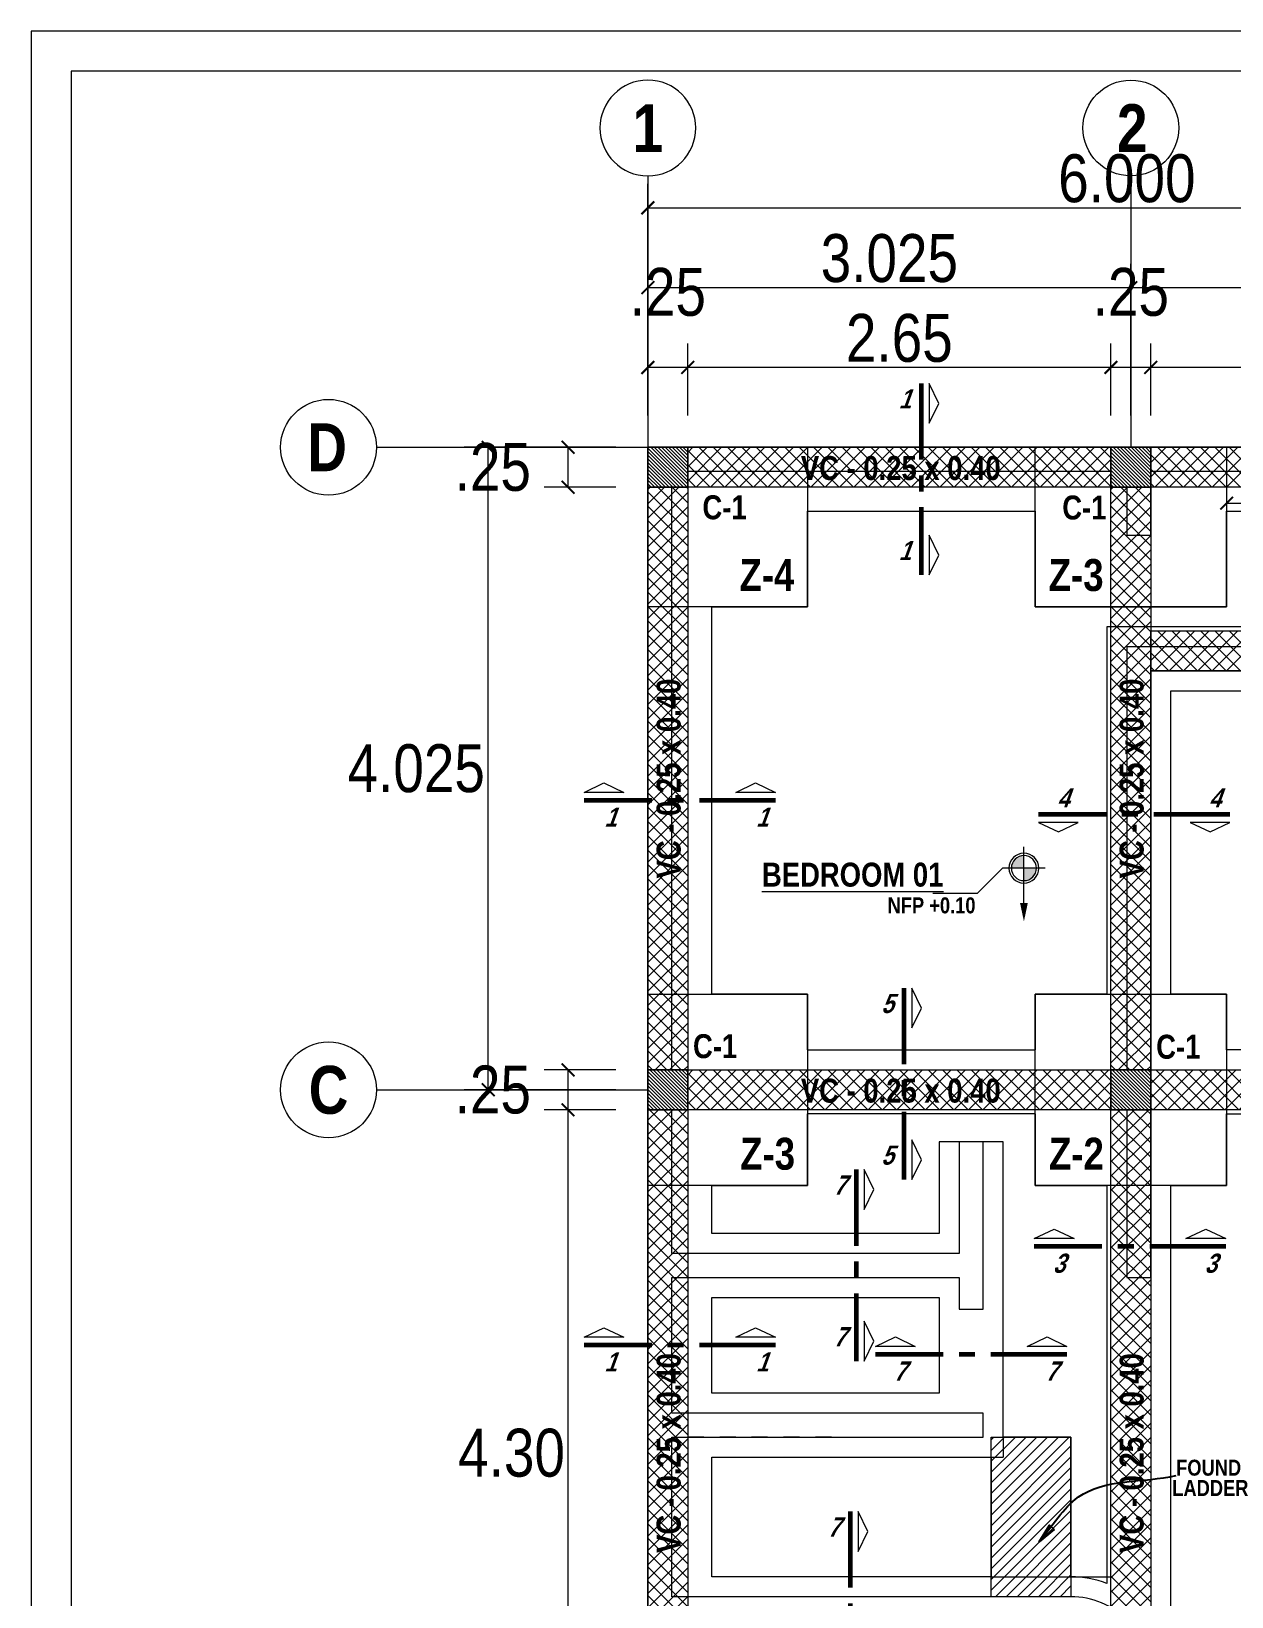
# Model space of a CAD drawing. Header units: millimetres. Extents: x 68 to 194, y 47 to 103.
# Drawn here: x 152.7 to 160.22, y 92.85 to 102.66 of the extents above; entities that cross this region are included whole.
import ezdxf
from ezdxf.enums import TextEntityAlignment as Align

# ---------------------------------------------------------------- set-up
doc = ezdxf.new("R2010")
doc.units = ezdxf.units.MM
doc.linetypes.add('CENTER2', pattern=[28.575, 19.05, -3.175, 3.175, -3.175])
doc.linetypes.add('DASHED2', pattern=[0.375, 0.25, -0.125])
doc.layers.add('_u', color=7, linetype='Continuous')
doc.layers.add('G_Acotación', color=171, linetype='Continuous')
for name, color, linetype, lineweight in [('A_Texto', 43, 'Continuous', 9), ('E_Cimentación', 150, 'Continuous', 50), ('E_Columna', 3, 'Continuous', 25), ('E_Sobrecimiento', 230, 'Continuous', 25), ('E_Viga Secundaria', 133, 'Continuous', 20), ('E_Zapata', 30, 'Continuous', 25), ('G_Achurados', 54, 'Continuous', 5), ('G_Cortes', 3, 'Continuous', 60), ('G_Ejes', 253, 'Continuous', 20), ('G_Escalera', 40, 'Continuous', 18), ('G_Proyección', 8, 'DASHED2', 15), ('G_Sombreados', 8, 'Continuous', 9), ('G_Texto', 122, 'Continuous', 20)]:
    doc.layers.add(name, color=color, linetype=linetype, lineweight=lineweight)
doc.styles.add('Acotacion', font='ARIALN.TTF')
doc.styles.add('AMBIENTES', font='ARIALNB.TTF', dxfattribs={"height": 0.15})
doc.styles.add('Arial Marron', font='ARIALN.TTF')
doc.styles.add('Cotas', font='ARIALNB.TTF', dxfattribs={"height": 0.1})
doc.styles.add('Eje', font='ARIALNB.TTF', dxfattribs={"height": 0.3})
doc.styles.add('Notas', font='ARIALNB.TTF', dxfattribs={"height": 0.15})
doc.styles.add('TITULOS', font='ARIALNB.TTF', dxfattribs={"height": 0.3})
doc.dimstyles.new('120', dxfattribs={"dimtxt": 1, "dimasz": 0.06, "dimexe": 0.06, "dimexo": 0.1, "dimgap": 0.08, "dimtad": 3, "dimtih": 1, "dimtoh": 1, "dimlfac": 0.4, "dimzin": 1, "dimdsep": 46, "dimtxsty": 'Cotas', "dimblk": 'ARCHTICK', "dimcen": 2.5, "dimdle": 0.06, "dimclrt": 21, "dimazin": 0, "dimtp": 0.2, "dimtm": 0.2, "dimtfac": 1, "dimtix": 1, "dimtmove": 1, "dimatfit": 0, "dimfxl": 0, "dimtolj": 1, "dimtzin": 1, "dimarcsym": 0})
doc.dimstyles.new('Lenin_50', dxfattribs={"dimtxt": 0.3, "dimasz": 0.08, "dimexe": 0.15, "dimexo": 0.2, "dimgap": 0.03, "dimtad": 2, "dimtih": 1, "dimtoh": 1, "dimlfac": -1, "dimzin": 4, "dimdsep": 46, "dimtxsty": 'Acotacion', "dimblk": 'ARCHTICK', "dimcen": 0.08, "dimclrd": 256, "dimclre": 256, "dimclrt": 4, "dimazin": 1, "dimtm": 1e-09, "dimtfac": 1, "dimtmove": 2, "dimatfit": 2, "dimfxl": 0, "dimtolj": 1, "dimlwd": 13, "dimlwe": 18, "dimarcsym": 0})
pattern_1 = [(135, (271.709765, 7.6898), (0.0112253202, 0.0112253202), [])]
pattern_2 = [(45, (-31.58628, 33.30307), (-0.04490128, 0.04490128), []), (135, (-31.58628, 33.30307), (-0.04490128, -0.04490128), [])]

# ---------------------------------------------------------------- blocks, each defined once
blk = doc.blocks.new('TITULP')
h = blk.add_hatch(color=1)
h.paths.add_polyline_path([(0, -0.0554), (0, -0.134), (0.0785, -0.134, 0.414214)])
h.paths.add_polyline_path([(0, -0.134), (-0.0785, -0.134, 0.414214), (0, -0.2125)])
for p, q in [((0, -0.3527), (0, 0)), ((-0.134, -0.134), (0.134, -0.134)), ((0.2939, -0.2939), (0.5699, -0.2939))]:
    blk.add_line(p, q)
at = {"lineweight": 18}
blk.add_line((0.134, -0.134), (0.2939, -0.2939), dxfattribs=at)
for radius in [0.0937, 0.0785]:
    blk.add_circle((0, -0.134), radius)
blk.add_solid([(0.0242, -0.3527), (0, -0.4678), (-0.0242, -0.3527)])
at = {"style": 'Arial Marron', "width": 1.35}
blk.add_attdef('%%USALA', text='', height=0.14, dxfattribs=at).set_placement((0.3052, -0.1124), align=Align.TOP_LEFT)
at = {"style": 'Arial Marron', "width": 1.1}
blk.add_attdef('NPT%%P0.00', text='', height=0.1, dxfattribs=at).set_placement((0.6033, -0.3972), align=Align.MIDDLE_CENTER)
at = {"style": 'Arial Marron'}
blk.add_attdef('PISO', text='', height=0.08, dxfattribs=at).set_placement((0.6033, -0.5391), align=Align.MIDDLE_CENTER)
blk = doc.blocks.new('Eri')
blk.add_line((-1.7, 0), (0, 0))
blk.add_circle((-2, 0), 0.3)
at = {"color": 1, "style": 'Eje', "flags": 4}
blk.add_attdef('H', text='', height=0.3, dxfattribs=at).set_placement((-2, 0), align=Align.MIDDLE_CENTER)
blk = doc.blocks.new('_ArchTick')
at = {"color": 0, "linetype": 'ByBlock', "const_width": 0.15}
blk.add_lwpolyline([(-0.5, -0.5), (0.5, 0.5)], dxfattribs=at)
blk = doc.blocks.new('*D309')
at = {"layer": 'Defpoints', "color": 0}
for p in [(162.5637, 101.5531), (156.5637, 100.0531), (162.5637, 100.0531)]:
    blk.add_point(p, dxfattribs=at)
at = {"layer": 'G_Acotación', "lineweight": 18}
for p, q in [((156.5637, 100.2531), (156.5637, 101.7031)), ((162.5637, 100.2531), (162.5637, 101.7031))]:
    blk.add_line(p, q, dxfattribs=at)
at = {"layer": 'G_Acotación', "lineweight": 13}
blk.add_line((156.5637, 101.5531), (162.5637, 101.5531), dxfattribs=at)
at = {"layer": 'G_Acotación', "lineweight": 13, "xscale": 0.08, "yscale": 0.08, "zscale": 0.08, "rotation": 180}
blk.add_blockref('_ArchTick', (156.5637, 101.5531), dxfattribs=at)
at = {"layer": 'G_Acotación', "lineweight": 13, "xscale": 0.08, "yscale": 0.08, "zscale": 0.08}
blk.add_blockref('_ArchTick', (162.5637, 101.5531), dxfattribs=at)
at = {"layer": 'G_Acotación', "color": 4, "lineweight": 5, "insert": (159.5637, 101.7362), "char_height": 0.3, "attachment_point": 5, "style": 'Acotacion'}
blk.add_mtext('\\A1;6.000', dxfattribs=at)
blk = doc.blocks.new('*D310')
at = {"layer": 'Defpoints', "color": 0}
for p in [(162.5637, 101.0531), (159.5887, 100.0531), (162.5637, 100.0531)]:
    blk.add_point(p, dxfattribs=at)
at = {"layer": 'G_Acotación', "lineweight": 18}
for p, q in [((159.5887, 100.2531), (159.5887, 101.2031)), ((162.5637, 100.2531), (162.5637, 101.2031))]:
    blk.add_line(p, q, dxfattribs=at)
at = {"layer": 'G_Acotación', "lineweight": 13}
blk.add_line((159.5887, 101.0531), (162.5637, 101.0531), dxfattribs=at)
at = {"layer": 'G_Acotación', "lineweight": 13, "xscale": 0.08, "yscale": 0.08, "zscale": 0.08, "rotation": 180}
blk.add_blockref('_ArchTick', (159.5887, 101.0531), dxfattribs=at)
at = {"layer": 'G_Acotación', "lineweight": 13, "xscale": 0.08, "yscale": 0.08, "zscale": 0.08}
blk.add_blockref('_ArchTick', (162.5637, 101.0531), dxfattribs=at)
at = {"layer": 'G_Acotación', "color": 4, "lineweight": 5, "insert": (161.0762, 101.2362), "char_height": 0.3, "attachment_point": 5, "style": 'Acotacion'}
blk.add_mtext('\\A1;2.975', dxfattribs=at)
blk = doc.blocks.new('*D311')
at = {"layer": 'Defpoints', "color": 0}
for p in [(159.5887, 101.0531), (156.5637, 100.0531), (159.5887, 100.0531)]:
    blk.add_point(p, dxfattribs=at)
at = {"layer": 'G_Acotación', "lineweight": 18}
for p, q in [((156.5637, 100.2531), (156.5637, 101.2031)), ((159.5887, 100.2531), (159.5887, 101.2031))]:
    blk.add_line(p, q, dxfattribs=at)
at = {"layer": 'G_Acotación', "lineweight": 13}
blk.add_line((156.5637, 101.0531), (159.5887, 101.0531), dxfattribs=at)
at = {"layer": 'G_Acotación', "lineweight": 13, "xscale": 0.08, "yscale": 0.08, "zscale": 0.08, "rotation": 180}
blk.add_blockref('_ArchTick', (156.5637, 101.0531), dxfattribs=at)
at = {"layer": 'G_Acotación', "lineweight": 13, "xscale": 0.08, "yscale": 0.08, "zscale": 0.08}
blk.add_blockref('_ArchTick', (159.5887, 101.0531), dxfattribs=at)
at = {"layer": 'G_Acotación', "color": 4, "lineweight": 5, "insert": (158.0762, 101.2362), "char_height": 0.3, "attachment_point": 5, "style": 'Acotacion'}
blk.add_mtext('\\A1;3.025', dxfattribs=at)
blk = doc.blocks.new('*D315')
at = {"layer": 'Defpoints', "color": 0}
for p in [(155.5637, 100.0531), (156.5637, 100.0531), (156.5637, 96.0281)]:
    blk.add_point(p, dxfattribs=at)
at = {"layer": 'G_Acotación', "lineweight": 18}
for p, q in [((156.3637, 100.0531), (155.4137, 100.0531)), ((156.3637, 96.0281), (155.4137, 96.0281))]:
    blk.add_line(p, q, dxfattribs=at)
at = {"layer": 'G_Acotación', "lineweight": 13}
blk.add_line((155.5637, 96.0281), (155.5637, 100.0531), dxfattribs=at)
at = {"layer": 'G_Acotación', "lineweight": 13, "xscale": 0.08, "yscale": 0.08, "zscale": 0.08}
for p, rotation in [((155.5637, 100.0531), 90), ((155.5637, 96.0281), 270)]:
    blk.add_blockref('_ArchTick', p, dxfattribs=dict(at, rotation=rotation))
at = {"layer": 'G_Acotación', "color": 4, "lineweight": 5, "insert": (155.1128, 98.0406), "char_height": 0.3, "attachment_point": 5, "style": 'Acotacion'}
blk.add_mtext('\\A1;4.025', dxfattribs=at)
blk = doc.blocks.new('*D437')
at = {"layer": 'Defpoints', "color": 0}
for p in [(159.7137, 100.5531), (159.7137, 100.0531), (162.4137, 100.0531)]:
    blk.add_point(p, dxfattribs=at)
at = {"layer": 'G_Acotación', "lineweight": 18}
for p, q in [((159.7137, 100.2531), (159.7137, 100.7031)), ((162.4137, 100.2531), (162.4137, 100.7031))]:
    blk.add_line(p, q, dxfattribs=at)
at = {"layer": 'G_Acotación', "lineweight": 13}
blk.add_line((162.4137, 100.5531), (159.7137, 100.5531), dxfattribs=at)
at = {"layer": 'G_Acotación', "lineweight": 13, "xscale": 0.08, "yscale": 0.08, "zscale": 0.08, "rotation": 180}
blk.add_blockref('_ArchTick', (159.7137, 100.5531), dxfattribs=at)
at = {"layer": 'G_Acotación', "lineweight": 13, "xscale": 0.08, "yscale": 0.08, "zscale": 0.08}
blk.add_blockref('_ArchTick', (162.4137, 100.5531), dxfattribs=at)
at = {"layer": 'G_Acotación', "color": 4, "lineweight": 5, "insert": (161.0637, 100.7362), "char_height": 0.3, "attachment_point": 5, "style": 'Acotacion'}
blk.add_mtext('\\A1;2.70', dxfattribs=at)
blk = doc.blocks.new('*D438')
at = {"layer": 'Defpoints', "color": 0}
for p in [(159.4637, 100.5531), (159.4637, 100.0531), (159.7137, 100.0531)]:
    blk.add_point(p, dxfattribs=at)
at = {"layer": 'G_Acotación', "lineweight": 18}
for p, q in [((159.4637, 100.2531), (159.4637, 100.7031)), ((159.7137, 100.2531), (159.7137, 100.7031))]:
    blk.add_line(p, q, dxfattribs=at)
at = {"layer": 'G_Acotación', "lineweight": 13}
blk.add_line((159.7137, 100.5531), (159.4637, 100.5531), dxfattribs=at)
at = {"layer": 'G_Acotación', "lineweight": 13, "xscale": 0.08, "yscale": 0.08, "zscale": 0.08, "rotation": 180}
blk.add_blockref('_ArchTick', (159.4637, 100.5531), dxfattribs=at)
at = {"layer": 'G_Acotación', "lineweight": 13, "xscale": 0.08, "yscale": 0.08, "zscale": 0.08}
blk.add_blockref('_ArchTick', (159.7137, 100.5531), dxfattribs=at)
at = {"layer": 'G_Acotación', "color": 4, "lineweight": 5, "insert": (159.5887, 101.0244), "char_height": 0.3, "attachment_point": 5, "style": 'Acotacion'}
blk.add_mtext('\\A1;.25', dxfattribs=at)
blk = doc.blocks.new('*D321')
at = {"layer": 'Defpoints', "color": 0}
for p in [(156.8137, 100.5531), (156.8137, 100.0531), (159.4637, 100.0531)]:
    blk.add_point(p, dxfattribs=at)
at = {"layer": 'G_Acotación', "lineweight": 18}
for p, q in [((156.8137, 100.2531), (156.8137, 100.7031)), ((159.4637, 100.2531), (159.4637, 100.7031))]:
    blk.add_line(p, q, dxfattribs=at)
at = {"layer": 'G_Acotación', "lineweight": 13}
blk.add_line((159.4637, 100.5531), (156.8137, 100.5531), dxfattribs=at)
at = {"layer": 'G_Acotación', "lineweight": 13, "xscale": 0.08, "yscale": 0.08, "zscale": 0.08, "rotation": 180}
blk.add_blockref('_ArchTick', (156.8137, 100.5531), dxfattribs=at)
at = {"layer": 'G_Acotación', "lineweight": 13, "xscale": 0.08, "yscale": 0.08, "zscale": 0.08}
blk.add_blockref('_ArchTick', (159.4637, 100.5531), dxfattribs=at)
at = {"layer": 'G_Acotación', "color": 4, "lineweight": 5, "insert": (158.1387, 100.7362), "char_height": 0.3, "attachment_point": 5, "style": 'Acotacion'}
blk.add_mtext('\\A1;2.65', dxfattribs=at)
blk = doc.blocks.new('*D322')
at = {"layer": 'Defpoints', "color": 0}
for p in [(156.5637, 100.5531), (156.5637, 100.0531), (156.8137, 100.0531)]:
    blk.add_point(p, dxfattribs=at)
at = {"layer": 'G_Acotación', "lineweight": 18}
for p, q in [((156.5637, 100.2531), (156.5637, 100.7031)), ((156.8137, 100.2531), (156.8137, 100.7031))]:
    blk.add_line(p, q, dxfattribs=at)
at = {"layer": 'G_Acotación', "lineweight": 13}
blk.add_line((156.8137, 100.5531), (156.5637, 100.5531), dxfattribs=at)
at = {"layer": 'G_Acotación', "lineweight": 13, "xscale": 0.08, "yscale": 0.08, "zscale": 0.08, "rotation": 180}
blk.add_blockref('_ArchTick', (156.5637, 100.5531), dxfattribs=at)
at = {"layer": 'G_Acotación', "lineweight": 13, "xscale": 0.08, "yscale": 0.08, "zscale": 0.08}
blk.add_blockref('_ArchTick', (156.8137, 100.5531), dxfattribs=at)
at = {"layer": 'G_Acotación', "color": 4, "lineweight": 5, "insert": (156.6887, 101.0244), "char_height": 0.3, "attachment_point": 5, "style": 'Acotacion'}
blk.add_mtext('\\A1;.25', dxfattribs=at)
blk = doc.blocks.new('*D326')
at = {"layer": 'Defpoints', "color": 0}
for p in [(156.0637, 95.9031), (156.5637, 95.9031), (156.5637, 91.6031)]:
    blk.add_point(p, dxfattribs=at)
at = {"layer": 'G_Acotación', "lineweight": 18}
for p, q in [((156.3637, 95.9031), (155.9137, 95.9031)), ((156.3637, 91.6031), (155.9137, 91.6031))]:
    blk.add_line(p, q, dxfattribs=at)
at = {"layer": 'G_Acotación', "lineweight": 13}
blk.add_line((156.0637, 91.6031), (156.0637, 95.9031), dxfattribs=at)
at = {"layer": 'G_Acotación', "lineweight": 13, "xscale": 0.08, "yscale": 0.08, "zscale": 0.08}
for p, rotation in [((156.0637, 95.9031), 90), ((156.0637, 91.6031), 270)]:
    blk.add_blockref('_ArchTick', p, dxfattribs=dict(at, rotation=rotation))
at = {"layer": 'G_Acotación', "color": 4, "lineweight": 5, "insert": (155.7097, 93.7531), "char_height": 0.3, "attachment_point": 5, "style": 'Acotacion'}
blk.add_mtext('\\A1;4.30', dxfattribs=at)
blk = doc.blocks.new('*D327')
at = {"layer": 'Defpoints', "color": 0}
for p in [(156.0637, 96.1531), (156.5637, 96.1531), (156.5637, 95.9031)]:
    blk.add_point(p, dxfattribs=at)
at = {"layer": 'G_Acotación', "lineweight": 18}
for p, q in [((156.3637, 96.1531), (155.9137, 96.1531)), ((156.3637, 95.9031), (155.9137, 95.9031))]:
    blk.add_line(p, q, dxfattribs=at)
at = {"layer": 'G_Acotación', "lineweight": 13}
blk.add_line((156.0637, 95.9031), (156.0637, 96.1531), dxfattribs=at)
at = {"layer": 'G_Acotación', "lineweight": 13, "xscale": 0.08, "yscale": 0.08, "zscale": 0.08}
for p, rotation in [((156.0637, 96.1531), 90), ((156.0637, 95.9031), 270)]:
    blk.add_blockref('_ArchTick', p, dxfattribs=dict(at, rotation=rotation))
at = {"layer": 'G_Acotación', "color": 4, "lineweight": 5, "insert": (155.5924, 96.0281), "char_height": 0.3, "attachment_point": 5, "style": 'Acotacion'}
blk.add_mtext('\\A1;.25', dxfattribs=at)
blk = doc.blocks.new('Corte 2')
at = {"linetype": 'CENTER2', "lineweight": 60, "ltscale": 0.025}
blk.add_line((-0.4, 0), (0.8, 0), dxfattribs=at)
at = {"lineweight": 20}
for points in [[(-0.4, 0.05), (-0.15, 0.05), (-0.275, 0.11), (-0.4, 0.05)], [(0.55, 0.05), (0.8, 0.05), (0.675, 0.11), (0.55, 0.05)]]:
    blk.add_lwpolyline(points, dxfattribs=at)
at = {"ltscale": 1.1, "style": 'Notas', "oblique": 20, "flags": 4}
for p in [(-0.3035, -0.1041), (0.6465, -0.1041)]:
    blk.add_attdef('CO', text='', height=0.12, dxfattribs=at).set_placement(p, align=Align.MIDDLE_CENTER)
blk = doc.blocks.new('*D492')
at = {"layer": 'Defpoints', "color": 0}
for p in [(156.0637, 100.0531), (156.5637, 100.0531), (156.5637, 99.8031)]:
    blk.add_point(p, dxfattribs=at)
at = {"layer": 'G_Acotación', "lineweight": 18}
for p, q in [((156.3637, 100.0531), (155.9137, 100.0531)), ((156.3637, 99.8031), (155.9137, 99.8031))]:
    blk.add_line(p, q, dxfattribs=at)
at = {"layer": 'G_Acotación', "lineweight": 13}
blk.add_line((156.0637, 99.8031), (156.0637, 100.0531), dxfattribs=at)
at = {"layer": 'G_Acotación', "lineweight": 13, "xscale": 0.08, "yscale": 0.08, "zscale": 0.08}
for p, rotation in [((156.0637, 100.0531), 90), ((156.0637, 99.8031), 270)]:
    blk.add_blockref('_ArchTick', p, dxfattribs=dict(at, rotation=rotation))
at = {"layer": 'G_Acotación', "color": 4, "lineweight": 5, "insert": (155.5924, 99.9281), "char_height": 0.3, "attachment_point": 5, "style": 'Acotacion'}
blk.add_mtext('\\A1;.25', dxfattribs=at)
blk = doc.blocks.new('*D493')
at = {"layer": 'Defpoints', "color": 0}
for p in [(156.0637, 100.0531), (156.5637, 100.0531), (156.5637, 99.8031)]:
    blk.add_point(p, dxfattribs=at)
at = {"layer": 'G_Acotación', "lineweight": 18}
for p, q in [((156.3637, 100.0531), (155.9137, 100.0531)), ((156.3637, 99.8031), (155.9137, 99.8031))]:
    blk.add_line(p, q, dxfattribs=at)
at = {"layer": 'G_Acotación', "lineweight": 13}
blk.add_line((156.0637, 99.8031), (156.0637, 100.0531), dxfattribs=at)
at = {"layer": 'G_Acotación', "lineweight": 13, "xscale": 0.08, "yscale": 0.08, "zscale": 0.08}
for p, rotation in [((156.0637, 100.0531), 90), ((156.0637, 99.8031), 270)]:
    blk.add_blockref('_ArchTick', p, dxfattribs=dict(at, rotation=rotation))
at = {"layer": 'G_Acotación', "color": 4, "lineweight": 5, "insert": (155.5924, 99.9281), "char_height": 0.3, "attachment_point": 5, "style": 'Acotacion'}
blk.add_mtext('\\A1;.25', dxfattribs=at)
blk = doc.blocks.new('*D838')
at = {"layer": '_u', "lineweight": 18}
for p, q in [((160.1887, 99.8531), (160.1887, 99.8528)), ((162.1637, 99.8531), (162.1637, 99.8528))]:
    blk.add_line(p, q, dxfattribs=at)
at = {"layer": '_u', "lineweight": 13}
blk.add_line((160.1887, 99.7028), (162.1637, 99.7028), dxfattribs=at)
at = {"layer": 'Defpoints', "color": 0}
for p in [(160.1887, 99.6531), (162.1637, 99.7028), (162.1637, 99.6531)]:
    blk.add_point(p, dxfattribs=at)
at = {"layer": '_u', "lineweight": 13, "xscale": 0.08, "yscale": 0.08, "zscale": 0.08, "rotation": 180}
blk.add_blockref('_ArchTick', (160.1887, 99.7028), dxfattribs=at)
at = {"layer": '_u', "lineweight": 13, "xscale": 0.08, "yscale": 0.08, "zscale": 0.08}
blk.add_blockref('_ArchTick', (162.1637, 99.7028), dxfattribs=at)
at = {"layer": '_u', "color": 4, "lineweight": 5, "insert": (161.1762, 99.8859), "char_height": 0.3, "attachment_point": 5, "style": 'Acotacion'}
blk.add_mtext('\\A1;1.98', dxfattribs=at)

msp = doc.modelspace()

# ---------------------------------------------------------------- hatches: boundary and pattern name
at = {"layer": 'E_Columna', "lineweight": 5}
h = msp.add_hatch(dxfattribs=at)
h.set_pattern_fill('LINE', color=256, scale=0.005, angle=45, style=0)
h.set_pattern_definition(pattern_1)
h.paths.add_polyline_path([(156.8137, 99.8031), (156.5637, 99.8031), (156.5637, 100.0531), (156.8137, 100.0531)])
h = msp.add_hatch(dxfattribs=at)
h.set_pattern_fill('LINE', color=256, scale=0.005, angle=45, style=0)
h.set_pattern_definition(pattern_1)
h.paths.add_polyline_path([(159.7137, 99.8031), (159.4637, 99.8031), (159.4637, 100.0531), (159.7137, 100.0531)])
h = msp.add_hatch(dxfattribs=at)
h.set_pattern_fill('LINE', color=256, scale=0.005, angle=45, style=0)
h.set_pattern_definition(pattern_1)
h.paths.add_polyline_path([(156.8137, 95.9031), (156.5637, 95.9031), (156.5637, 96.1531), (156.8137, 96.1531)])
h = msp.add_hatch(dxfattribs=at)
h.set_pattern_fill('LINE', color=256, scale=0.005, angle=45, style=0)
h.set_pattern_definition(pattern_1)
h.paths.add_polyline_path([(159.7137, 95.9031), (159.4637, 95.9031), (159.4637, 96.1531), (159.7137, 96.1531)])
at = {"layer": 'G_Achurados', "lineweight": 5}
h = msp.add_hatch(dxfattribs=at)
h.set_pattern_fill('LINE', color=256, scale=0.015, angle=135, style=0)
h.set_pattern_definition([(45, (350.71372, 4.10307), (0.03367596, -0.03367596), [])])
h.paths.add_polyline_path([(158.7137, 92.8531), (158.7137, 93.8531), (159.2137, 93.8531), (159.2137, 92.8531)])
at = {"layer": 'G_Sombreados', "lineweight": 5}
h = msp.add_hatch(dxfattribs=at)
h.set_pattern_fill('NET', color=256, scale=0.02, angle=45, style=0)
h.set_pattern_definition(pattern_2)
h.paths.add_polyline_path([(159.4637, 99.8031), (156.8137, 99.8031), (156.8137, 100.0531), (159.4637, 100.0531)])
h = msp.add_hatch(dxfattribs=at)
h.set_pattern_fill('NET', color=256, scale=0.02, angle=45, style=0)
h.set_pattern_definition(pattern_2)
h.paths.add_polyline_path([(162.4137, 99.8031), (159.7137, 99.8031), (159.7137, 100.0531), (162.4137, 100.0531)])
h = msp.add_hatch(dxfattribs=at)
h.set_pattern_fill('NET', color=256, scale=0.02, angle=45, style=0)
h.set_pattern_definition([(135, (389.86372, 3.60307), (0.04490128, 0.04490128), []), (45, (389.86372, 3.60307), (0.04490128, -0.04490128), [])])
h.paths.add_polyline_path([(156.8137, 96.1531), (156.5637, 96.1531), (156.5637, 99.8031), (156.8137, 99.8031)])
h = msp.add_hatch(dxfattribs=at)
h.set_pattern_fill('NET', color=256, scale=0.02, angle=45, style=0)
h.set_pattern_definition([(135, (392.76372, 3.60307), (0.04490128, 0.04490128), []), (45, (392.76372, 3.60307), (0.04490128, -0.04490128), [])])
h.paths.add_polyline_path([(159.7137, 96.1531), (159.4637, 96.1531), (159.4637, 99.8031), (159.7137, 99.8031)])
h = msp.add_hatch(dxfattribs=at)
h.set_pattern_fill('NET', color=256, scale=0.02, angle=45, style=0)
h.set_pattern_definition([(45, (-31.58628, 32.15307), (-0.04490128, 0.04490128), []), (135, (-31.58628, 32.15307), (-0.04490128, -0.04490128), [])])
h.paths.add_polyline_path([(162.4137, 98.6531), (159.7137, 98.6531), (159.7137, 98.9031), (162.4137, 98.9031)])
h = msp.add_hatch(dxfattribs=at)
h.set_pattern_fill('NET', color=256, scale=0.02, angle=45, style=0)
h.set_pattern_definition([(45, (-31.58628, 29.40307), (-0.04490128, 0.04490128), []), (135, (-31.58628, 29.40307), (-0.04490128, -0.04490128), [])])
h.paths.add_polyline_path([(159.4637, 95.9031), (156.8137, 95.9031), (156.8137, 96.1531), (159.4637, 96.1531)])
h = msp.add_hatch(dxfattribs=at)
h.set_pattern_fill('NET', color=256, scale=0.02, angle=45, style=0)
h.set_pattern_definition([(45, (-31.68628, 29.40307), (-0.04490128, 0.04490128), []), (135, (-31.68628, 29.40307), (-0.04490128, -0.04490128), [])])
h.paths.add_polyline_path([(162.3137, 95.9031), (159.7137, 95.9031), (159.7137, 96.1531), (162.3137, 96.1531)])
h = msp.add_hatch(dxfattribs=at)
h.set_pattern_fill('NET', color=256, scale=0.02, angle=45, style=0)
h.set_pattern_definition([(135, (389.86372, 3.60307), (0.04490128, 0.04490128), []), (45, (389.86372, 3.60307), (0.04490128, -0.04490128), [])])
h.paths.add_polyline_path([(156.8137, 91.6031), (156.5637, 91.6031), (156.5637, 95.9031), (156.8137, 95.9031)])
h = msp.add_hatch(dxfattribs=at)
h.set_pattern_fill('NET', color=256, scale=0.02, angle=45, style=0)
h.set_pattern_definition(pattern_2)
h.paths.add_polyline_path([(159.7137, 91.6031), (159.4637, 91.6031), (159.4637, 95.9031), (159.7137, 95.9031)])

# ---------------------------------------------------------------- linework, layer by layer
at = {"lineweight": 5}
for p, q in [((158.7887, 93.8531), (158.7887, 93.7281)), ((158.7137, 93.7281), (158.7887, 93.7281)), ((158.7137, 92.9781), (159.2137, 92.9781)), ((159.2137, 92.9781), (159.4637, 92.9781))]:
    msp.add_line(p, q, dxfattribs=at)
for points in [[(193.7519, 75.1029), (193.7519, 102.6587), (152.7019, 102.6587), (152.7019, 75.1029)], [(193.5019, 75.3529), (193.5019, 102.4087), (152.9519, 102.4087), (152.9519, 75.3529)]]:
    msp.add_lwpolyline(points, close=True, dxfattribs=at)
at = {"layer": 'E_Cimentación', "lineweight": 5}
for p, q in [((157.5637, 96.2781), (158.9887, 96.2781)), ((158.9887, 95.8781), (157.5637, 95.8781))]:
    msp.add_line(p, q, dxfattribs=at)
for points in [[(162.5637, 87.5531), (156.5637, 87.5531), (156.5637, 100.0531), (162.5637, 100.0531)], [(159.8387, 98.5281), (162.1637, 98.5281), (162.1637, 96.6281), (161.5637, 96.6281), (161.5637, 96.2781), (160.1887, 96.2781), (160.1887, 96.6281), (159.8387, 96.6281)], [(156.9637, 94.7281), (158.3887, 94.7281), (158.3887, 94.1281), (156.9637, 94.1281)], [(156.9637, 93.7281), (158.7137, 93.7281), (158.7137, 92.9781), (156.9637, 92.9781)]]:
    msp.add_lwpolyline(points, close=True, dxfattribs=at)
for points in [[(157.5637, 96.2781), (157.5637, 96.6281), (156.9637, 96.6281), (156.9637, 99.0531), (157.5637, 99.0531), (157.5637, 99.6531), (158.9887, 99.6531), (158.9887, 99.0531), (160.1887, 99.0531), (160.1887, 99.6531), (162.1637, 99.6531), (162.1637, 98.9281), (159.4387, 98.9281), (159.4387, 96.6281), (158.9887, 96.6281), (158.9887, 96.2781)], [(158.9887, 95.8781), (158.9887, 95.4281), (159.4387, 95.4281), (159.4387, 92.9362)], [(159.8387, 92.3531), (159.8387, 95.4281), (160.1887, 95.4281), (160.1887, 95.8781), (161.5637, 95.8781), (161.5637, 95.4281), (162.1637, 95.4281), (162.1637, 94.0281), (161.8137, 94.0281), (161.8137, 93.6281), (162.1637, 93.6281), (162.1637, 92.0781), (161.5637, 92.0781), (161.5637, 91.6781)]]:
    msp.add_lwpolyline(points, dxfattribs=at)
msp.add_lwpolyline([(159.4387, 92.9362, 0.092328), (159.2137, 92.9781), (159.2137, 93.8531), (158.7887, 93.8531), (158.7887, 94.1281), (158.7887, 95.0031), (158.7887, 95.7031), (158.3887, 95.7031), (158.3887, 95.1281), (156.9637, 95.1281), (156.9637, 95.4281), (157.5637, 95.4281), (157.5637, 95.8781)], format="xyb", dxfattribs=at)
at = {"layer": 'E_Columna', "lineweight": 5}
for points in [[(156.8137, 99.8031), (156.5637, 99.8031), (156.5637, 100.0531), (156.8137, 100.0531)], [(159.7137, 99.8031), (159.4637, 99.8031), (159.4637, 100.0531), (159.7137, 100.0531)], [(156.8137, 95.9031), (156.5637, 95.9031), (156.5637, 96.1531), (156.8137, 96.1531)], [(159.7137, 95.9031), (159.4637, 95.9031), (159.4637, 96.1531), (159.7137, 96.1531)]]:
    msp.add_lwpolyline(points, close=True, dxfattribs=at)
at = {"layer": 'E_Sobrecimiento', "lineweight": 5}
for points in [[(162.5637, 87.5531), (162.5637, 100.0531), (156.5637, 100.0531), (156.5637, 87.5531)], [(162.4137, 98.8031), (159.5637, 98.8031), (159.5637, 98.8031), (159.5637, 98.8031), (159.5637, 96.1531), (159.4637, 96.1531), (159.4637, 95.9031), (159.5637, 95.9031), (159.5637, 94.8531), (159.7137, 94.8531), (159.7137, 98.6531), (159.7137, 98.6531), (162.4137, 98.6531)]]:
    msp.add_lwpolyline(points, dxfattribs=at)
msp.add_lwpolyline([(159.7137, 92.3531, 0.414214), (159.2137, 92.8531), (156.7137, 92.8531), (156.7137, 93.8531), (158.6637, 93.8531), (158.6637, 94.0031), (156.7137, 94.0031), (156.7137, 94.8531), (158.5137, 94.8531), (158.5137, 94.6531), (158.6637, 94.6531), (158.6637, 95.0031), (158.6637, 95.7031), (158.5137, 95.7031), (158.5137, 95.0031), (156.7137, 95.0031), (156.7137, 95.9031), (156.8137, 95.9031), (156.8137, 96.1531), (156.7137, 96.1531), (156.7137, 99.8031), (156.8137, 99.8031), (156.8137, 99.9031), (159.4637, 99.9031), (159.4637, 99.8031), (159.5637, 99.8031), (159.5637, 99.5031), (159.7137, 99.5031), (159.7137, 99.9031), (162.4137, 99.9031)], format="xyb", dxfattribs=at)
at = {"layer": 'E_Viga Secundaria', "lineweight": 5}
for points in [[(159.4637, 99.8031), (156.8137, 99.8031), (156.8137, 100.0531), (159.4637, 100.0531)], [(162.4137, 99.8031), (159.7137, 99.8031), (159.7137, 100.0531), (162.4137, 100.0531)], [(156.8137, 96.1531), (156.5637, 96.1531), (156.5637, 99.8031), (156.8137, 99.8031)], [(159.7137, 96.1531), (159.4637, 96.1531), (159.4637, 99.8031), (159.7137, 99.8031)], [(162.4137, 98.6531), (159.7137, 98.6531), (159.7137, 98.9031), (162.4137, 98.9031)], [(159.4637, 95.9031), (156.8137, 95.9031), (156.8137, 96.1531), (159.4637, 96.1531)], [(162.3137, 95.9031), (159.7137, 95.9031), (159.7137, 96.1531), (162.3137, 96.1531)], [(156.8137, 91.6031), (156.5637, 91.6031), (156.5637, 95.9031), (156.8137, 95.9031)], [(159.7137, 91.6031), (159.4637, 91.6031), (159.4637, 95.9031), (159.7137, 95.9031)]]:
    msp.add_lwpolyline(points, close=True, dxfattribs=at)
at = {"layer": 'E_Zapata', "lineweight": 5}
for points in [[(157.5637, 99.0531), (156.5637, 99.0531), (156.5637, 100.0531), (157.5637, 100.0531)], [(160.1887, 100.0531), (160.1887, 99.0531), (158.9887, 99.0531), (158.9887, 100.0531)], [(157.5637, 95.4281), (156.5637, 95.4281), (156.5637, 96.6281), (157.5637, 96.6281)], [(160.1887, 95.4281), (158.9887, 95.4281), (158.9887, 96.6281), (160.1887, 96.6281)]]:
    msp.add_lwpolyline(points, close=True, dxfattribs=at)
at = {"layer": 'G_Escalera', "lineweight": 5}
msp.add_lwpolyline([(158.7137, 92.8531), (158.7137, 93.8531), (159.2137, 93.8531), (159.2137, 92.8531)], close=True, dxfattribs=at)
at = {"layer": 'G_Proyección', "lineweight": 5, "ltscale": 0.25}
msp.add_line((157.7137, 93.8531), (156.7137, 93.8531), dxfattribs=at)
at = {"layer": 'G_Proyección', "lineweight": 5, "ltscale": 0.5}
msp.add_lwpolyline([(162.5637, 100.0531), (162.5637, 100.0531), (162.5637, 87.2531, -0.414214), (162.0637, 86.7531), (157.0637, 86.7531, -0.414214), (156.5637, 87.2531), (156.5637, 100.0531), (156.5637, 100.0531), (162.5637, 100.0531), (162.5637, 100.0531)], format="xyb", close=True, dxfattribs=at)

# ---------------------------------------------------------------- block references
at = {"layer": 'A_Texto', "lineweight": 5}
ref = msp.add_blockref('TITULP', (158.919, 97.5508), dxfattribs=dict(at, xscale=-1))
ref.add_attrib('NPT%%P0.00', 'NFP +0.10', dxfattribs={"layer": '0', "color": 30, "height": 0.1, "style": 'Cotas'}).set_placement((158.3404, 97.1836), align=Align.MIDDLE_CENTER)
ref.add_attrib('%%USALA', '%%UBEDROOM 01', dxfattribs={"layer": '0', "height": 0.15, "style": 'AMBIENTES'}).set_placement((157.2784, 97.451), align=Align.TOP_LEFT)
at = {"layer": 'G_Cortes', "lineweight": 5}
ref = msp.add_blockref('Corte 2', (158.2762, 100.0531), dxfattribs=dict(at, rotation=270))
ref.add_attrib('CO', '1', dxfattribs={"layer": '0', "ltscale": 1.1, "height": 0.12, "style": 'Notas', "oblique": 20, "flags": 4}).set_placement((158.1722, 100.3566), align=Align.MIDDLE_CENTER)
ref.add_attrib('CO', '1', dxfattribs={"layer": '0', "ltscale": 1.1, "height": 0.12, "style": 'Notas', "oblique": 20, "flags": 4}).set_placement((158.1722, 99.4066), align=Align.MIDDLE_CENTER)
ref = msp.add_blockref('Corte 2', (156.9637, 97.8406), dxfattribs=dict(at, xscale=-1))
ref.add_attrib('CO', '1', dxfattribs={"layer": '0', "ltscale": 1.1, "height": 0.12, "style": 'Notas', "oblique": 20, "flags": 4}).set_placement((157.2787, 97.7365), align=Align.MIDDLE_CENTER)
ref.add_attrib('CO', '1', dxfattribs={"layer": '0', "ltscale": 1.1, "height": 0.12, "style": 'Notas', "oblique": 20, "flags": 4}).set_placement((156.3287, 97.7365), align=Align.MIDDLE_CENTER)
ref = msp.add_blockref('Corte 2', (159.8095, 97.7533), dxfattribs=dict(at, rotation=180))
ref.add_attrib('CO', '4', dxfattribs={"layer": '0', "ltscale": 1.1, "height": 0.12, "style": 'Notas', "oblique": 20, "flags": 4}).set_placement((160.1137, 97.857), align=Align.MIDDLE_CENTER)
ref.add_attrib('CO', '4', dxfattribs={"layer": '0', "ltscale": 1.1, "height": 0.12, "style": 'Notas', "oblique": 20, "flags": 4}).set_placement((159.1637, 97.857), align=Align.MIDDLE_CENTER)
ref = msp.add_blockref('Corte 2', (158.1665, 96.2656), dxfattribs=dict(at, rotation=270))
ref.add_attrib('CO', '5', dxfattribs={"layer": '0', "ltscale": 1.1, "height": 0.12, "style": 'Notas', "oblique": 20, "flags": 4}).set_placement((158.0624, 96.5691), align=Align.MIDDLE_CENTER)
ref.add_attrib('CO', '5', dxfattribs={"layer": '0', "ltscale": 1.1, "height": 0.12, "style": 'Notas', "oblique": 20, "flags": 4}).set_placement((158.0624, 95.6191), align=Align.MIDDLE_CENTER)
ref = msp.add_blockref('Corte 2', (157.8684, 95.1281), dxfattribs=dict(at, rotation=270))
ref.add_attrib('CO', '7', dxfattribs={"layer": '0', "ltscale": 1.1, "height": 0.12, "style": 'Notas', "oblique": 20, "flags": 4}).set_placement((157.7644, 95.4316), align=Align.MIDDLE_CENTER)
ref.add_attrib('CO', '7', dxfattribs={"layer": '0', "ltscale": 1.1, "height": 0.12, "style": 'Notas', "oblique": 20, "flags": 4}).set_placement((157.7644, 94.4816), align=Align.MIDDLE_CENTER)
ref = msp.add_blockref('Corte 2', (159.7835, 95.0458), dxfattribs=dict(at, xscale=-1))
ref.add_attrib('CO', '3', dxfattribs={"layer": '0', "ltscale": 1.1, "height": 0.12, "style": 'Notas', "oblique": 20, "flags": 4}).set_placement((160.0877, 94.9418), align=Align.MIDDLE_CENTER)
ref.add_attrib('CO', '3', dxfattribs={"layer": '0', "ltscale": 1.1, "height": 0.12, "style": 'Notas', "oblique": 20, "flags": 4}).set_placement((159.1377, 94.9418), align=Align.MIDDLE_CENTER)
ref = msp.add_blockref('Corte 2', (156.9637, 94.4281), dxfattribs=dict(at, xscale=-1))
ref.add_attrib('CO', '1', dxfattribs={"layer": '0', "ltscale": 1.1, "height": 0.12, "style": 'Notas', "oblique": 20, "flags": 4}).set_placement((157.2787, 94.324), align=Align.MIDDLE_CENTER)
ref.add_attrib('CO', '1', dxfattribs={"layer": '0', "ltscale": 1.1, "height": 0.12, "style": 'Notas', "oblique": 20, "flags": 4}).set_placement((156.3287, 94.324), align=Align.MIDDLE_CENTER)
at = {"layer": 'G_Cortes', "lineweight": 0}
ref = msp.add_blockref('Corte 2', (158.7887, 94.3709), dxfattribs=dict(at, xscale=-1))
ref.add_attrib('CO', '7', dxfattribs={"layer": '0', "ltscale": 1.1, "height": 0.12, "style": 'Notas', "oblique": 20, "flags": 4}).set_placement((159.0913, 94.2668), align=Align.MIDDLE_CENTER)
ref.add_attrib('CO', '7', dxfattribs={"layer": '0', "lineweight": 5, "ltscale": 1.1, "height": 0.12, "style": 'Notas', "oblique": 20, "flags": 4}).set_placement((158.1413, 94.2668), align=Align.MIDDLE_CENTER)
at = {"layer": 'G_Cortes', "lineweight": 5}
ref = msp.add_blockref('Corte 2', (157.8315, 92.9866), dxfattribs=dict(at, rotation=270))
ref.add_attrib('CO', '7', dxfattribs={"layer": '0', "ltscale": 1.1, "height": 0.12, "style": 'Notas', "oblique": 20, "flags": 4}).set_placement((157.7275, 93.2901), align=Align.MIDDLE_CENTER)
ref.add_attrib('CO', '7', dxfattribs={"layer": '0', "ltscale": 1.1, "height": 0.12, "style": 'Notas', "oblique": 20, "flags": 4}).set_placement((157.7275, 92.3401), align=Align.MIDDLE_CENTER)
at = {"layer": 'G_Ejes', "lineweight": 5}
ref = msp.add_blockref('Eri', (156.5637, 100.0531), dxfattribs=dict(at, xscale=-1, rotation=90))
ref.add_attrib('H', '1', dxfattribs={"layer": '0', "color": 1, "height": 0.3, "style": 'Eje', "flags": 4}).set_placement((156.5637, 102.052), align=Align.MIDDLE_CENTER)
ref = msp.add_blockref('Eri', (159.5887, 100.0531), dxfattribs=dict(at, rotation=270))
ref.add_attrib('H', '2', dxfattribs={"layer": '0', "color": 1, "height": 0.3, "style": 'Eje', "flags": 4}).set_placement((159.5973, 102.052), align=Align.MIDDLE_CENTER)
ref = msp.add_blockref('Eri', (156.5637, 100.0531), dxfattribs=at)
ref.add_attrib('H', 'D', dxfattribs={"layer": '0', "color": 1, "height": 0.3, "style": 'Eje', "flags": 4}).set_placement((154.5549, 100.0531), align=Align.MIDDLE_CENTER)
ref = msp.add_blockref('Eri', (156.5637, 96.0281), dxfattribs=at)
ref.add_attrib('H', 'C', dxfattribs={"layer": '0', "color": 1, "height": 0.3, "style": 'Eje', "flags": 4}).set_placement((154.5635, 96.0281), align=Align.MIDDLE_CENTER)

# ---------------------------------------------------------------- texts
at = {"layer": 'A_Texto', "lineweight": 5, "style": 'Notas'}
for s, height, rotation, p in [('C-1', 0.15, 0.03015, (157.0438, 99.6021)), ('C-1', 0.15, 0.03015, (159.2976, 99.6007)), ('Z-4', 0.2, 0.03015, (157.3092, 99.1531)), ('Z-3', 0.2, 359.96985, (159.2459, 99.1531)), ('C-1', 0.15, 0.03015, (156.9848, 96.2266)), ('C-1', 0.15, 0.03015, (159.8858, 96.2229)), ('Z-3', 0.2, 0.03015, (157.3136, 95.5281)), ('Z-2', 0.2, 359.96985, (159.2477, 95.5281))]:
    msp.add_text(s, height=height, rotation=rotation, dxfattribs=at).set_placement(p, align=Align.CENTER)
at = {"layer": 'G_Texto', "lineweight": 5, "style": 'TITULOS'}
for p in [(158.1476, 99.8031), (158.1476, 95.9031)]:
    msp.add_text('VC - 0.25 x 0.40', height=0.15, dxfattribs=at).set_placement(p, align=Align.BOTTOM_CENTER)
for p in [(156.8137, 97.9781), (159.7137, 97.9781), (156.8137, 93.7531), (159.7137, 93.7531)]:
    msp.add_text('VC - 0.25 x 0.40', height=0.15, rotation=90, dxfattribs=at).set_placement(p, align=Align.BOTTOM_CENTER)
at = {"layer": 'G_Texto', "color": 4, "lineweight": 5, "style": 'Cotas'}
for s, p in [('FOUNDATION', (159.8724, 93.6113)), ('LADDER', (159.8481, 93.4836))]:
    msp.add_text(s, height=0.1, rotation=360, dxfattribs=at).set_placement(p)

# ---------------------------------------------------------------- dimensions: what is measured, and where the dimension line sits
at = {"layer": '_u', "lineweight": 5}
dim = msp.add_linear_dim(base=(162.1637193899, 99.7027560954), p1=(160.1887193899, 99.6530691607), p2=(162.1637193899, 99.6530691607), dimstyle='Lenin_50', override={"dimfxl": 0.06}, dxfattribs=at)
dim.commit()
dim.dimension.update_dxf_attribs({"geometry": '*D838', "text_midpoint": (161.1762193899, 99.8859279917)})
at = {"layer": 'G_Acotación', "lineweight": 5}
for base, p1, p2, angle, override, picture, middle in [((162.5637, 101.5531), (156.5637, 100.0531), (162.5637, 100.0531), 180, {"dimdec": 3, "dimfxl": 0.06}, '*D309', (159.5637, 101.7362)), ((159.5887, 101.0531), (156.5637, 100.0531), (159.5887, 100.0531), 180, {"dimdec": 3, "dimfxl": 0.06}, '*D311', (158.0762, 101.2362)), ((162.5637, 101.0531), (159.5887, 100.0531), (162.5637, 100.0531), 180, {"dimdec": 3, "dimfxl": 0.06}, '*D310', (161.0762, 101.2362)), ((156.5637, 100.5531), (156.8137, 100.0531), (156.5637, 100.0531), 180, {"dimfxl": 0.06}, '*D322', (156.6887, 101.0244)), ((159.4637, 100.5531), (159.7137, 100.0531), (159.4637, 100.0531), 180, {"dimfxl": 0.06}, '*D438', (159.5887, 101.0244)), ((156.8137, 100.5531), (159.4637, 100.0531), (156.8137, 100.0531), 180, {"dimfxl": 0.06}, '*D321', (158.1387, 100.7362)), ((159.7137, 100.5531), (162.4137, 100.0531), (159.7137, 100.0531), 180, {"dimfxl": 0.06}, '*D437', (161.0637, 100.7362)), ((156.0637, 100.0531), (156.5637, 99.8031), (156.5637, 100.0531), 90, {"dimfxl": 0.06}, '*D492', (155.5924, 99.9281)), ((156.0637, 100.0531), (156.5637, 99.8031), (156.5637, 100.0531), 90, {"dimfxl": 0.06}, '*D493', (155.5924, 99.9281)), ((155.5637, 100.0531), (156.5637, 96.0281), (156.5637, 100.0531), 90, {"dimdec": 3, "dimfxl": 0.06}, '*D315', (155.1128, 98.0406)), ((156.0637, 96.1531), (156.5637, 95.9031), (156.5637, 96.1531), 90, {"dimfxl": 0.06}, '*D327', (155.5924, 96.0281)), ((156.0637, 95.9031), (156.5637, 91.6031), (156.5637, 95.9031), 90, {"dimfxl": 0.06}, '*D326', (155.7097, 93.7531))]:
    dim = msp.add_linear_dim(base=base, p1=p1, p2=p2, angle=angle, dimstyle='Lenin_50', override=override, dxfattribs=at)
    dim.commit()
    dim.dimension.update_dxf_attribs({"geometry": picture, "text_midpoint": middle})

# ---------------------------------------------------------------- leaders
at = {"layer": 'G_Texto', "lineweight": 5, "path_type": 1}
msp.add_leader([(159.0144, 93.1975), (159.2605, 93.4782), (159.8724, 93.6113)], dimstyle='120', override={"dimasz": 0.12, "dimgap": 0.08, "dimtad": 0, "dimclrd": 256, "dimldrblk": 'ClosedBlank'}, dxfattribs=at)

doc.saveas('drawing.dxf')
